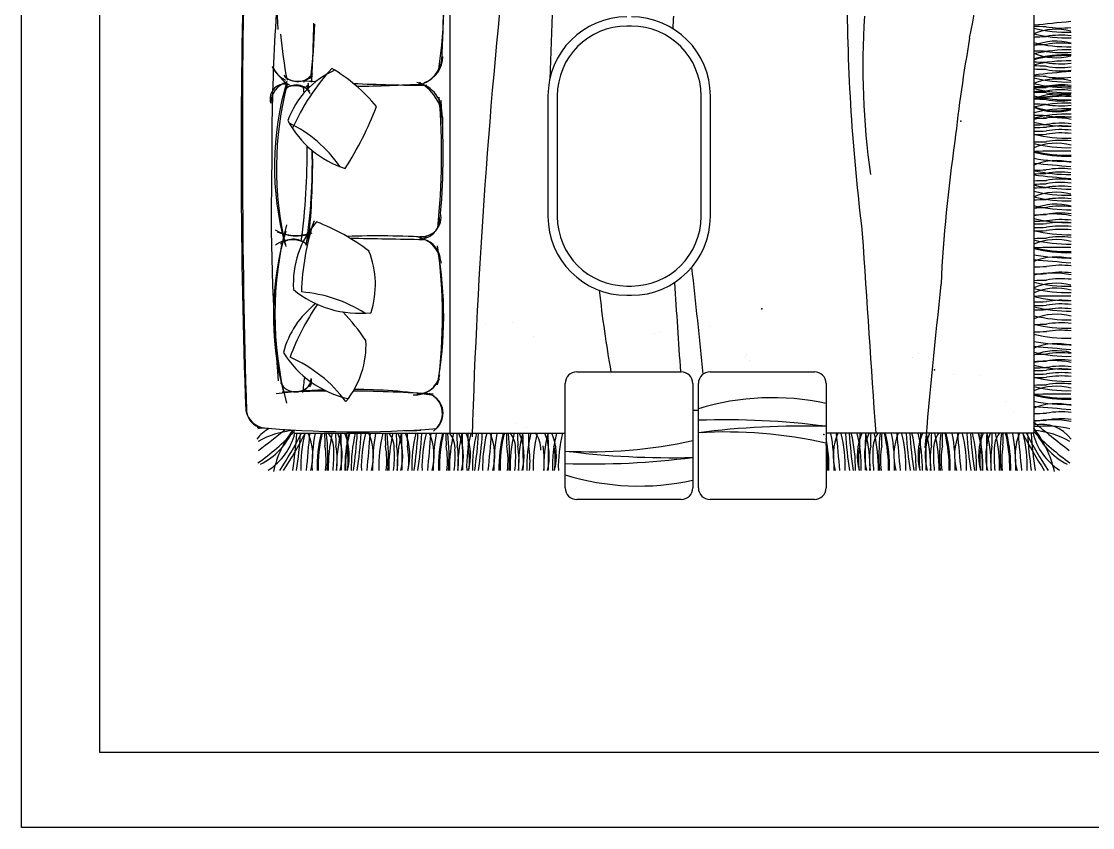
# Model space of a CAD drawing. Header units: inches. Extents: x 5.4 to 47.9, y 11.7 to 36.5.
# Drawn here: x 5.411 to 10.028, y 11.66 to 15.135 of the extents above; entities that cross this region are included whole.
import ezdxf

# ---------------------------------------------------------------- set-up
doc = ezdxf.new("R2010")
doc.units = ezdxf.units.IN
doc.header["$MEASUREMENT"] = 0
for name, color, linetype in [('02', 2, 'Continuous'), ('1', 1, 'Continuous'), ('4', 4, 'Continuous'), ('kadrbm', 4, 'Continuous')]:
    doc.layers.add(name, color=color, linetype=linetype)

# ---------------------------------------------------------------- blocks, each defined once
blk = doc.blocks.new('kadrbm')
at = {"layer": 'kadrbm', "color": 4}
blk.add_lwpolyline([(0, 0), (0, 24.7972), (21, 24.7972), (21, 0), (0, 0)], close=True, dxfattribs=at)
blk.add_lwpolyline([(20.6631, 0.3257), (20.6631, 24.4603), (0.3369, 24.4603), (0.3369, 0.3257), (20.6631, 0.3257)], dxfattribs=at)

msp = doc.modelspace()

# ---------------------------------------------------------------- linework, layer by layer
at = {"layer": '02'}
for p, q in [((9.7748, 16.0367), (9.7748, 13.3594)), ((7.6806, 14.8142), (7.6806, 14.2942)), ((8.3806, 14.2942), (8.3806, 14.8142)), ((8.0206, 13.9542), (8.0406, 13.9542)), ((7.8046, 13.6241), (8.2546, 13.6241)), ((8.3791, 13.6241), (8.8291, 13.6241)), ((7.7546, 13.1241), (7.7546, 13.5741)), ((8.3046, 13.5741), (8.3046, 13.1241)), ((8.3291, 13.1241), (8.3291, 13.5741)), ((8.8791, 13.5741), (8.8791, 13.1241)), ((6.5861, 13.3594), (6.5861, 13.3732)), ((6.5861, 13.3594), (7.7546, 13.3594)), ((9.7748, 13.3594), (8.8791, 13.3594)), ((8.2546, 13.0741), (7.8046, 13.0741)), ((8.8291, 13.0741), (8.3791, 13.0741))]:
    msp.add_line(p, q, dxfattribs=at)
for centre, radius, start, end in [((7.9811, 15.2096), 1.4685, 166.5301, 184.2833), ((36.0592, 14.5567), 29.7015, 178.23098, 182.12087), ((44.5717, 14.6193), 38.2085, 178.65818, 181.7483), ((15.3516, 14.5809), 8.8616, 174.00988, 180.36248), ((5.0039, 15.2445), 2.2287, 351.8403, 6.2922), ((2.8346, 15.2156), 4.3958, 356.7482, 3.462), ((8.0206, 14.8142), 0.34, 90, 180), ((8.0406, 14.8142), 0.34, 0, 90), ((4.0875, 15.1922), 2.5884, 353.2748, 358.4724), ((1.7712, 15.1849), 4.9003, 356.3519, 359.3257), ((8.1738, 15.2092), 1.6506, 184.5183, 191.428), ((7.0904, 14.9914), 0.1353, 291.1294, 349.2674), ((7.1075, 14.9839), 0.1194, 289.991, 359.7438), ((6.7484, 15.0907), 0.2971, 210.3511, 228.6761), ((6.5988, 14.9874), 0.1166, 203.684, 245.0689), ((6.9073, 14.5854), 0.3684, 113.2301, 160.5499), ((6.3837, 14.3084), 0.7225, 39.4337, 59.6932), ((6.5818, 14.7814), 0.0958, 107.6486, 179.6737), ((7.7691, 14.5105), 1.2677, 163.2513, 195.4529), ((6.6013, 14.9538), 0.0781, 220.5928, 326.3698), ((6.6021, 14.9732), 0.0964, 235.424, 310.754), ((7.2109, 23.402), 8.5427, 266.0747, 266.44009), ((2.6577, 15.2647), 3.9905, 354.3577, 354.486), ((3.5464, 14.5228), 3.1199, 5.9894, 6.3687), ((7.0931, 14.7446), 0.1284, 349.1242, 80.3277), ((7.0342, 14.7017), 0.1934, 356.8321, 61.1725), ((6.5457, 14.8016), 0.0629, 69.8881, 198.2253), ((7.9512, 14.5023), 1.441, 165.3201, 193.5754), ((6.5923, 14.7676), 0.09, 48.1559, 121.9066), ((6.5954, 14.7933), 0.0675, 26.0752, 137.3767), ((3.8788, 14.5589), 2.7634, 5.568, 6.1795), ((6.739, 22.2057), 7.3515, 269.20178, 269.35246), ((4.1717, 14.5293), 2.4932, 7.2555, 7.6363), ((7.2109, 23.402), 8.5427, 267.52188, 269.64311), ((6.739, 22.2057), 7.3515, 270.91134, 273.12071), ((4.1551, 14.5629), 3.0667, 354.024, 4.5937), ((4.1708, 14.5654), 3.058, 355.178, 4.3128), ((5.5018, 15.3298), 1.5459, 327.5824, 338.6629), ((6.9276, 14.8959), 0.4129, 207.0571, 252.9874), ((3.8788, 14.5589), 2.7634, 352.2935, 0.8051), ((4.1717, 14.5293), 2.4932, 351.7139, 1.113), ((3.5464, 14.5228), 3.1199, 354.5707, 0.9875), ((15.2165, 14.314), 8.7288, 178.61602, 184.78768), ((6.9819, 14.0064), 0.3991, 138.4885, 183.9492), ((6.3439, 13.397), 0.9374, 52.9155, 68.7874), ((7.1295, 14.2811), 0.0835, 268.1772, 16.5563), ((7.1355, 14.2915), 0.0842, 264.8908, 11.571), ((8.0206, 14.2942), 0.34, 180, 270), ((8.0406, 14.2942), 0.34, 270, 0), ((7.7776, 13.866), 1.2804, 163.4617, 194.6255), ((8.0134, 13.8739), 1.5102, 165.2542, 194.7458), ((6.5963, 14.3794), 0.1696, 237.2975, 293.5527), ((6.593, 14.4186), 0.2064, 247.1571, 285.9521), ((7.4967, 13.962), 0.8853, 162.5362, 166.476), ((4.2691, 13.852), 2.4042, 8.1952, 8.8937), ((6.5776, 14.0707), 0.123, 67.5251, 125.8251), ((6.5838, 14.1121), 0.0836, 41.9141, 132.0433), ((6.9435, 10.3476), 3.8625, 94.6337, 94.6345), ((6.9435, 10.3476), 3.8625, 86.7127, 91.9202), ((792.1843, 44055.526), 44048.3272, 268.97839276, 268.97880597), ((7.0915, 14.0781), 0.1303, 6.6341, 83.4133), ((7.1217, 14.1025), 0.0951, 0.1593, 76.6035), ((6.5431, 13.9999), 0.3936, 342.1562, 21.6127), ((5.5841, 13.8664), 1.647, 349.5833, 9.9457), ((5.0269, 13.8641), 2.199, 352.449, 7.9131), ((6.8685, 14.3238), 0.4473, 230.4564, 276.3298), ((6.9198, 13.607), 0.3931, 127.6385, 165.1335), ((6.1314, 13.2417), 0.9232, 34.0997, 43.9538), ((6.5087, 13.7403), 0.3877, 320.8995, 2.7969), ((6.9149, 13.939), 0.4405, 211.6406, 257.5141), ((7.8046, 13.5741), 0.05, 90, 180), ((8.2546, 13.5741), 0.05, 0, 90), ((8.3791, 13.5741), 0.05, 90, 180), ((8.8291, 13.5741), 0.05, 0, 90), ((6.5928, 13.6114), 0.0736, 207.0766, 334.8258), ((6.603, 13.5973), 0.0583, 279.6906, 343.2288), ((4.1112, 13.8634), 2.5342, 352.5528, 354.068), ((4.2691, 13.852), 2.4042, 353.0149, 353.8891), ((3.2016, 13.8363), 3.4686, 355.544, 356.0035), ((7.1089, 13.6327), 0.1082, 265.0253, 349.0244), ((7.119, 13.6297), 0.1002, 267.5015, 340.1772), ((6.8243, 10.9699), 2.5788, 92.4295, 97.0164), ((6.7863, 7.7614), 5.7802, 90.60265, 92.49266), ((6.7863, 7.7614), 5.7802, 86.0408, 89.45449), ((6.8243, 10.9699), 2.5788, 82.116, 89.5256), ((7.1313, 13.4447), 0.0942, 306.0984, 66.3187), ((7.1406, 13.4449), 0.0879, 312.005, 64.8127), ((6.4722, 13.4769), 0.0962, 191.6672, 266.0091), ((6.4654, 13.4643), 0.0851, 187.2008, 257.1299), ((6.8453, 17.9179), 4.5521, 264.7236, 274.4659), ((6.9313, 19.9871), 6.6176, 271.10948, 271.74718), ((7.8046, 13.1241), 0.05, 180, 270), ((8.2546, 13.1241), 0.05, 270, 0), ((8.3791, 13.1241), 0.05, 180, 270), ((8.8291, 13.1241), 0.05, 270, 0)]:
    msp.add_arc(centre, radius, start, end, dxfattribs=at)
for p in [(9.4605, 14.7048), (8.6022, 13.8954), (9.3473, 13.6325), (7.4917, 13.3545), (8.8692, 13.3545)]:
    msp.add_point(p, dxfattribs=at)
at = {"layer": '1'}
for p, q in [((9.825, 14.9564), (9.825, 14.9564)), ((9.825, 14.9529), (9.825, 14.9529)), ((9.825, 14.8357), (9.825, 14.8357)), ((9.825, 14.7272), (9.825, 14.7272)), ((6.8936, 13.8526), (6.8936, 13.8526)), ((8.3442, 13.8609), (8.3442, 13.8609)), ((7.4101, 13.833), (7.4101, 13.833)), ((7.5287, 13.8348), (7.5287, 13.8348)), ((8.3762, 13.8195), (8.3762, 13.8195)), ((7.6181, 13.7779), (7.6181, 13.7779)), ((8.1393, 13.7899), (8.1393, 13.7899)), ((8.1649, 13.7956), (8.1649, 13.7956)), ((8.5307, 13.69), (8.5307, 13.69)), ((8.5363, 13.6995), (8.5363, 13.6995)), ((8.5491, 13.6731), (8.5491, 13.6731)), ((9.2538, 13.6849), (9.2538, 13.6849)), ((9.2799, 13.7022), (9.2799, 13.7022)), ((9.3397, 13.6462), (9.3397, 13.6462)), ((9.4269, 13.6117), (9.4269, 13.6117)), ((9.5455, 13.6099), (9.5455, 13.6099)), ((7.186, 13.5635), (7.186, 13.5635)), ((9.3375, 13.5548), (9.3375, 13.5548)), ((6.7404, 13.5228), (6.7404, 13.5228)), ((6.7553, 13.5242), (6.7553, 13.5242)), ((7.1901, 13.5073), (7.1901, 13.5073)), ((9.654, 13.4972), (9.654, 13.4972)), ((9.6881, 13.4493), (9.6881, 13.4493)), ((9.8156, 13.4484), (9.8156, 13.4484)), ((7.5446, 13.4012), (7.5446, 13.4012)), ((9.825, 13.4099), (9.825, 13.4099)), ((7.5897, 13.3862), (7.5897, 13.3862)), ((7.5398, 13.3436), (7.5398, 13.3436)), ((6.8252, 13.2587), (6.8252, 13.2587)), ((6.8264, 13.2738), (6.8264, 13.2738)), ((7.0864, 13.2587), (7.0864, 13.2587)), ((7.0876, 13.2738), (7.0876, 13.2738)), ((7.3479, 13.2587), (7.3479, 13.2587)), ((7.3491, 13.2738), (7.3491, 13.2738)), ((7.6091, 13.2587), (7.6091, 13.2587)), ((7.6104, 13.2738), (7.6104, 13.2738)), ((9.0118, 13.2738), (9.0118, 13.2738)), ((9.013, 13.2587), (9.013, 13.2587)), ((9.2733, 13.2738), (9.2733, 13.2738)), ((9.2746, 13.2587), (9.2746, 13.2587)), ((9.5345, 13.2738), (9.5345, 13.2738)), ((9.5358, 13.2587), (9.5358, 13.2587)), ((8.8595, 13.0832), (8.8595, 13.0832))]:
    msp.add_line(p, q, dxfattribs=at)
at = {"layer": '4'}
for p, q in [((7.257, 16.0375), (7.257, 13.3594)), ((8.0406, 15.1142), (8.0206, 15.1142)), ((7.7206, 14.8142), (7.7206, 14.2942)), ((8.3406, 14.2942), (8.3406, 14.8142)), ((8.0206, 13.9942), (8.0406, 13.9942)), ((8.3046, 13.4589), (8.3291, 13.4589))]:
    msp.add_line(p, q, dxfattribs=at)
for centre, radius, start, end in [((6.0671, 15.7435), 3.4981, 348.7754, 358.0151), ((34.8471, 12.4835), 27.5074, 173.67322, 178.20675), ((35.1795, 13.9483), 27.5074, 176.71216, 178.04769), ((17.8418, 15.3078), 8.873, 180.23623, 187.03566), ((11.4691, 14.9398), 3.2548, 176.1712, 177.1085), ((12.2925, 14.9398), 3.2548, 176.1712, 188.2108), ((8.0206, 14.8142), 0.3, 90, 180), ((8.0406, 14.8142), 0.3, 0, 90), ((9.7009, 11.0789), 4.0348, 88.1891, 88.9775), ((11.1844, 1.665), 13.5266, 95.30083, 95.98346), ((9.871, 14.8509), 0.2498, 75.1387, 112.6902), ((9.9206, 15.6974), 0.6094, 256.1427, 271.3669), ((9.8916, 15.4678), 0.3617, 259.9349, 276.8829), ((16.1904, 13.8772), 6.7963, 169.95576, 173.742), ((9.7012, 19.1026), 4.0348, 271.0225, 271.8109), ((9.9212, 15.6728), 0.6094, 256.1427, 271.3669), ((9.8919, 14.7137), 0.3617, 83.1171, 100.0651), ((9.7012, 10.973), 4.0348, 88.1891, 88.9775), ((9.7017, 19.0683), 4.0348, 271.0225, 271.8109), ((9.9212, 14.4029), 0.6094, 88.6331, 103.8573), ((9.8716, 14.7999), 0.2498, 75.1387, 112.6902), ((9.9212, 15.6349), 0.6094, 256.1427, 271.3669), ((9.8925, 14.6794), 0.3617, 83.1171, 100.0651), ((9.871, 15.2282), 0.2498, 247.3098, 284.8613), ((9.9206, 14.3818), 0.6094, 88.6331, 103.8573), ((9.9206, 14.3782), 0.6094, 88.6331, 103.8573), ((9.9207, 14.3552), 0.6094, 88.6331, 103.8573), ((9.8919, 15.3619), 0.3617, 259.9349, 276.8829), ((7.4702, 14.2758), 0.9757, 137.7232, 155.9185), ((9.7012, 10.9248), 4.0348, 88.1891, 88.9775), ((9.7012, 10.9089), 4.0348, 88.1891, 88.9775), ((9.7017, 10.8943), 4.0348, 88.1891, 88.9775), ((11.1844, 1.4506), 13.5266, 95.30083, 95.98346), ((9.8919, 15.3137), 0.3617, 259.9349, 276.8829), ((9.8919, 15.2977), 0.3617, 259.9349, 276.8829), ((9.8924, 15.2831), 0.3617, 259.9349, 276.8829), ((9.7009, 10.8645), 4.0348, 88.1891, 88.9775), ((9.871, 14.6366), 0.2498, 75.1387, 112.6902), ((9.9206, 15.483), 0.6094, 256.1427, 271.3669), ((9.8916, 15.2534), 0.3617, 259.9349, 276.8829), ((9.7012, 18.8882), 4.0348, 271.0225, 271.8109), ((9.7012, 18.8833), 4.0348, 271.0225, 271.8109), ((9.7012, 18.8673), 4.0348, 271.0225, 271.8109), ((9.7017, 10.7948), 4.0348, 88.1891, 88.9775), ((9.9207, 15.437), 0.6094, 256.1427, 271.3669), ((9.9212, 15.4584), 0.6094, 256.1427, 271.3669), ((9.8919, 14.4994), 0.3617, 83.1171, 100.0651), ((9.8919, 14.4944), 0.3617, 83.1171, 100.0651), ((9.8919, 14.4785), 0.3617, 83.1171, 100.0651), ((9.8924, 15.1837), 0.3617, 259.9349, 276.8829), ((9.7009, 10.7651), 4.0348, 88.1891, 88.9775), ((9.7012, 10.7439), 4.0348, 88.1891, 88.9775), ((9.7017, 18.8391), 4.0348, 271.0225, 271.8109), ((11.1844, 1.3512), 13.5266, 95.30083, 95.98346), ((9.9212, 14.1737), 0.6094, 88.6331, 103.8573), ((9.8716, 14.5707), 0.2498, 75.1387, 112.6902), ((9.9212, 15.4058), 0.6094, 256.1427, 271.3669), ((9.8916, 15.154), 0.3617, 259.9349, 276.8829), ((9.8919, 15.1327), 0.3617, 259.9349, 276.8829), ((9.8925, 14.4502), 0.3617, 83.1171, 100.0651), ((9.7012, 10.6957), 4.0348, 88.1891, 88.9775), ((9.871, 14.9991), 0.2498, 247.3098, 284.8613), ((9.871, 14.9955), 0.2498, 247.3098, 284.8613), ((9.9206, 14.1491), 0.6094, 88.6331, 103.8573), ((9.9207, 14.126), 0.6094, 88.6331, 103.8573), ((6.3219, 14.1937), 0.5589, 34.3487, 64.0995), ((9.7016, 18.7232), 4.0348, 271.0225, 271.8109), ((9.7017, 18.7511), 4.0348, 271.0225, 271.8109), ((9.9211, 15.2926), 0.6094, 256.1427, 271.3669), ((9.8566, 14.3151), 0.4052, 78.7545, 101.5888), ((9.8919, 15.0845), 0.3617, 259.9349, 276.8829), ((9.8923, 14.3343), 0.3617, 83.1171, 100.0651), ((9.8923, 14.3226), 0.3617, 83.1171, 100.0651), ((9.8924, 14.3622), 0.3617, 83.1171, 100.0651), ((9.7015, 18.6955), 4.0348, 271.0225, 271.8109), ((9.7015, 18.6812), 4.0348, 271.0225, 271.8109), ((9.7016, 18.7115), 4.0348, 271.0225, 271.8109), ((9.9209, 15.2402), 0.6094, 256.1427, 271.3669), ((9.8922, 14.3066), 0.3617, 83.1171, 100.0651), ((9.8922, 14.2923), 0.3617, 83.1171, 100.0651), ((15.7674, 13.6909), 6.4002, 171.67095, 177.21229), ((9.7014, 18.6492), 4.0348, 271.0225, 271.8109), ((9.8712, 14.3597), 0.2498, 75.1387, 112.6902), ((9.9208, 15.1999), 0.6094, 256.1427, 271.3669), ((9.8921, 14.2603), 0.3617, 83.1171, 100.0651), ((9.8982, 9.359), 5.2167, 89.6066, 91.372), ((9.9208, 15.1674), 0.6094, 256.1427, 271.3669), ((9.9208, 15.1628), 0.6094, 256.1427, 271.3669), ((9.9217, 15.3405), 0.8091, 259.5961, 270.9805), ((9.8711, 14.2852), 0.2498, 75.1387, 112.6902), ((9.2157, 7.4309), 7.113, 84.19829, 85.48538), ((9.8918, 14.1388), 0.3617, 83.1171, 100.0651), ((9.7009, 18.5121), 4.0348, 271.0225, 271.8109), ((9.7011, 18.5277), 4.0348, 271.0225, 271.8109), ((11.1844, 27.926), 13.5266, 264.01654, 264.69917), ((9.9205, 15.0845), 0.6094, 256.1427, 271.3669), ((9.8916, 14.1233), 0.3617, 83.1171, 100.0651), ((9.8924, 14.0935), 0.3617, 83.1171, 100.0651), ((9.7012, 18.4678), 4.0348, 271.0225, 271.8109), ((9.7012, 18.4518), 4.0348, 271.0225, 271.8109), ((9.7017, 18.4824), 4.0348, 271.0225, 271.8109), ((9.9207, 15.0215), 0.6094, 256.1427, 271.3669), ((9.8919, 14.0789), 0.3617, 83.1171, 100.0651), ((9.8919, 14.0629), 0.3617, 83.1171, 100.0651), ((9.7012, 18.4001), 4.0348, 271.0225, 271.8109), ((9.871, 14.1484), 0.2498, 75.1387, 112.6902), ((9.9206, 14.9949), 0.6094, 256.1427, 271.3669), ((9.9212, 14.9703), 0.6094, 256.1427, 271.3669), ((9.8919, 14.0112), 0.3617, 83.1171, 100.0651), ((9.7017, 18.3658), 4.0348, 271.0225, 271.8109), ((9.8716, 14.0974), 0.2498, 75.1387, 112.6902), ((9.9212, 14.9324), 0.6094, 256.1427, 271.3669), ((9.8925, 13.9769), 0.3617, 83.1171, 100.0651), ((7.6748, 13.9407), 1.057, 161.5599, 178.4966), ((8.0206, 14.2942), 0.3, 180, 270), ((8.0406, 14.2942), 0.3, 270, 0), ((9.7016, 18.3077), 4.0348, 271.0225, 271.8109), ((9.7017, 18.3355), 4.0348, 271.0225, 271.8109), ((9.9211, 14.8771), 0.6094, 256.1427, 271.3669), ((9.8566, 13.8995), 0.4052, 78.7545, 101.5888), ((9.8923, 13.9188), 0.3617, 83.1171, 100.0651), ((9.8923, 13.9071), 0.3617, 83.1171, 100.0651), ((9.8924, 13.9467), 0.3617, 83.1171, 100.0651), ((9.7015, 18.28), 4.0348, 271.0225, 271.8109), ((9.7015, 18.2657), 4.0348, 271.0225, 271.8109), ((9.7016, 18.2959), 4.0348, 271.0225, 271.8109), ((9.9209, 14.8247), 0.6094, 256.1427, 271.3669), ((9.8922, 13.8911), 0.3617, 83.1171, 100.0651), ((9.8922, 13.8768), 0.3617, 83.1171, 100.0651), ((151.7032, 23.34), 142.9588, 183.657256, 184.003344), ((9.7014, 18.2337), 4.0348, 271.0225, 271.8109), ((9.8712, 13.9442), 0.2498, 75.1387, 112.6902), ((9.9208, 14.7844), 0.6094, 256.1427, 271.3669), ((9.8921, 13.8448), 0.3617, 83.1171, 100.0651), ((9.8982, 8.9435), 5.2167, 89.6066, 91.372), ((9.9208, 14.7518), 0.6094, 256.1427, 271.3669), ((9.9208, 14.7473), 0.6094, 256.1427, 271.3669), ((9.9217, 14.925), 0.8091, 259.5961, 270.9805), ((9.8711, 13.8697), 0.2498, 75.1387, 112.6902), ((9.2157, 7.0154), 7.113, 84.19829, 85.48538), ((9.8925, 13.722), 0.3617, 83.1171, 100.0651), ((-58.2087, 6.7641), 66.9103, 5.876539, 6.273317), ((9.7017, 18.1108), 4.0348, 271.0225, 271.8109), ((9.7017, 18.0806), 4.0348, 271.0225, 271.8109), ((9.8566, 13.6446), 0.4052, 78.7545, 101.5888), ((9.8924, 13.6917), 0.3617, 83.1171, 100.0651), ((150.8798, 23.34), 142.9588, 183.74234, 183.897), ((38.7245, 10.7564), 29.5287, 173.68924, 175.06516), ((9.7016, 18.0527), 4.0348, 271.0225, 271.8109), ((9.871, 13.756), 0.2498, 75.1387, 112.6902), ((9.9206, 14.6025), 0.6094, 256.1427, 271.3669), ((9.8923, 13.6639), 0.3617, 83.1171, 100.0651), ((6.5685, 13.3651), 0.6054, 57.7481, 85.2951), ((13.4859, 14.5977), 5.619, 186.355, 189.9782), ((9.8982, 8.7344), 5.2167, 89.6066, 91.372), ((9.8712, 13.735), 0.2498, 75.1387, 112.6902), ((9.9208, 14.5753), 0.6094, 256.1427, 271.3669), ((9.9211, 14.5411), 0.6094, 256.1427, 271.3669), ((7.5448, 13.3258), 1.041, 145.5183, 159.6809), ((9.7015, 17.944), 4.0348, 271.0225, 271.8109), ((9.7016, 17.9599), 4.0348, 271.0225, 271.8109), ((9.9212, 14.4956), 0.6094, 256.1427, 271.3669), ((9.8919, 13.5366), 0.3617, 83.1171, 100.0651), ((9.8922, 13.5551), 0.3617, 83.1171, 100.0651), ((9.8923, 13.5711), 0.3617, 83.1171, 100.0651), ((9.7012, 17.9254), 4.0348, 271.0225, 271.8109), ((9.8716, 13.6227), 0.2498, 75.1387, 112.6902), ((9.9212, 14.4578), 0.6094, 256.1427, 271.3669), ((9.7015, 17.8627), 4.0348, 271.0225, 271.8109), ((9.9209, 14.4217), 0.6094, 256.1427, 271.3669), ((9.8922, 13.4738), 0.3617, 83.1171, 100.0651), ((9.7014, 17.8307), 4.0348, 271.0225, 271.8109), ((9.9208, 14.3782), 0.6094, 256.1427, 271.3669), ((9.8921, 13.4418), 0.3617, 83.1171, 100.0651), ((9.8711, 13.4961), 0.2498, 75.1387, 112.6902), ((9.8716, 13.4653), 0.2498, 75.1387, 112.6902), ((9.9217, 14.5514), 0.8091, 259.5961, 270.9805), ((9.2157, 6.6418), 7.113, 84.19829, 85.48538), ((6.3307, 13.1405), 0.5963, 36.5759, 66.4793), ((9.7017, 17.7337), 4.0348, 271.0225, 271.8109), ((9.7017, 17.7035), 4.0348, 271.0225, 271.8109), ((9.8566, 13.2675), 0.4052, 78.7545, 101.5888), ((9.9212, 14.3003), 0.6094, 256.1427, 271.3669), ((9.8925, 13.3448), 0.3617, 83.1171, 100.0651), ((9.8924, 13.3146), 0.3617, 83.1171, 100.0651), ((9.7016, 17.6756), 4.0348, 271.0225, 271.8109), ((9.7016, 17.6639), 4.0348, 271.0225, 271.8109), ((9.9211, 14.245), 0.6094, 256.1427, 271.3669), ((9.8923, 13.2867), 0.3617, 83.1171, 100.0651), ((9.8923, 13.275), 0.3617, 83.1171, 100.0651), ((9.7015, 17.6479), 4.0348, 271.0225, 271.8109), ((9.7015, 17.6336), 4.0348, 271.0225, 271.8109), ((9.9209, 14.1926), 0.6094, 256.1427, 271.3669), ((9.8922, 13.259), 0.3617, 83.1171, 100.0651), ((9.8922, 13.2447), 0.3617, 83.1171, 100.0651), ((9.7014, 17.6016), 4.0348, 271.0225, 271.8109), ((9.8712, 13.3121), 0.2498, 75.1387, 112.6902), ((9.9208, 14.1523), 0.6094, 256.1427, 271.3669), ((9.8921, 13.2127), 0.3617, 83.1171, 100.0651), ((8.6477, 12.4329), 1.0799, 77.6304, 107.1636), ((9.8982, 8.3114), 5.2167, 89.6066, 91.372), ((9.8711, 13.2376), 0.2498, 75.1387, 112.6902), ((9.9208, 14.1198), 0.6094, 256.1427, 271.3669), ((9.9208, 14.1152), 0.6094, 256.1427, 271.3669), ((9.9217, 14.2929), 0.8091, 259.5961, 270.9805), ((9.7017, 17.4788), 4.0348, 271.0225, 271.8109), ((9.2157, 6.3833), 7.113, 84.19829, 85.48538), ((9.8925, 13.0899), 0.3617, 83.1171, 100.0651), ((8.4421, 9.9964), 3.421, 82.6617, 91.8937), ((8.786, 9.7414), 3.6492, 88.539, 97.1936), ((12.9354, 17.1989), 4.9357, 230.1568, 232.4559), ((9.7017, 17.4485), 4.0348, 271.0225, 271.8109), ((9.8093, 13.2427), 0.1556, 35.9057, 102.8054), ((9.8295, 12.9506), 0.4395, 76.7215, 97.1491), ((9.8566, 13.0125), 0.4052, 78.7545, 101.5888), ((9.8924, 13.0597), 0.3617, 83.1171, 100.0651), ((6.5516, 13.2427), 0.1556, 117.7106, 144.0943), ((6.5314, 12.9506), 0.4395, 100.4551, 103.2785), ((5.8093, 14.1089), 1.0748, 305.3153, 316.284), ((6.6133, 13.0073), 0.3652, 94.2757, 119.865), ((3.4256, 17.1989), 4.9357, 307.5441, 309.2289), ((6.3006, 13.4995), 0.3081, 297.3033, 335.8421), ((6.3344, 13.4228), 0.263, 302.2712, 346.0065), ((6.9591, 13.0888), 0.4738, 143.068, 167.0477), ((5.0235, 14.1808), 1.7934, 326.8219, 332.7331), ((5.0397, 14.1804), 1.7934, 326.8219, 332.7331), ((4.8586, 13.4605), 1.7418, 351.3771, 356.6356), ((4.8748, 13.4601), 1.7418, 351.3771, 356.6356), ((7.2241, 13.2131), 0.6094, 166.1427, 181.3669), ((-0.4372, 13.9185), 7.113, 354.19829, 355.48538), ((6.4171, 13.2631), 0.2498, 345.1387, 22.6902), ((7.4724, 13.2125), 0.8091, 169.5961, 180.9805), ((7.2947, 13.2134), 0.6094, 166.1427, 181.3669), ((7.2992, 13.2134), 0.6094, 166.1427, 181.3669), ((10.7517, 13.4328), 4.0348, 181.0225, 181.8109), ((5.9083, 13.2633), 0.8231, 355.4936, 6.6298), ((7.3427, 13.2132), 0.6094, 166.1427, 181.3669), ((6.6481, 13.2931), 0.109, 356.8256, 38.3436), ((10.7993, 13.4326), 4.0348, 181.0225, 181.8109), ((7.3788, 13.2129), 0.6094, 166.1427, 181.3669), ((6.5437, 13.2626), 0.2498, 345.1387, 22.6902), ((1.5737, 13.2359), 5.2167, 359.6066, 1.372), ((6.5744, 13.263), 0.2498, 345.1387, 22.6902), ((7.4146, 13.2133), 0.6094, 166.1427, 181.3669), ((7.4166, 13.213), 0.6094, 166.1427, 181.3669), ((10.8465, 13.433), 4.0348, 181.0225, 181.8109), ((7.4418, 13.2136), 0.6094, 166.1427, 181.3669), ((5.1199, 13.4605), 1.7418, 351.3771, 356.6356), ((5.1361, 13.4601), 1.7418, 351.3771, 356.6356), ((7.4853, 13.2131), 0.6094, 166.1427, 181.3669), ((-0.176, 13.9185), 7.113, 354.19829, 355.48538), ((6.6783, 13.2631), 0.2498, 345.1387, 22.6902), ((7.7336, 13.2125), 0.8091, 169.5961, 180.9805), ((7.5605, 13.2134), 0.6094, 166.1427, 181.3669), ((11.0129, 13.4328), 4.0348, 181.0225, 181.8109), ((6.1696, 13.2633), 0.8231, 355.4936, 6.6298), ((7.604, 13.2132), 0.6094, 166.1427, 181.3669), ((6.9093, 13.2931), 0.109, 356.8256, 38.3436), ((11.0605, 13.4326), 4.0348, 181.0225, 181.8109), ((7.64, 13.2129), 0.6094, 166.1427, 181.3669), ((6.8049, 13.2626), 0.2498, 345.1387, 22.6902), ((1.8349, 13.2359), 5.2167, 359.6066, 1.372), ((6.8356, 13.263), 0.2498, 345.1387, 22.6902), ((11.1077, 13.433), 4.0348, 181.0225, 181.8109), ((7.703, 13.2136), 0.6094, 166.1427, 181.3669), ((5.3814, 13.4605), 1.7418, 351.3771, 356.6356), ((5.3976, 13.4601), 1.7418, 351.3771, 356.6356), ((7.7468, 13.2131), 0.6094, 166.1427, 181.3669), ((0.0855, 13.9185), 7.113, 354.19829, 355.48538), ((6.9398, 13.2631), 0.2498, 345.1387, 22.6902), ((7.9951, 13.2125), 0.8091, 169.5961, 180.9805), ((7.8174, 13.2134), 0.6094, 166.1427, 181.3669), ((7.822, 13.2134), 0.6094, 166.1427, 181.3669), ((11.2744, 13.4328), 4.0348, 181.0225, 181.8109), ((6.4311, 13.2633), 0.8231, 355.4936, 6.6298), ((7.8655, 13.2132), 0.6094, 166.1427, 181.3669), ((7.1709, 13.2931), 0.109, 356.8256, 38.3436), ((11.322, 13.4326), 4.0348, 181.0225, 181.8109), ((7.9015, 13.2129), 0.6094, 166.1427, 181.3669), ((7.0665, 13.2626), 0.2498, 345.1387, 22.6902), ((2.0964, 13.2359), 5.2167, 359.6066, 1.372), ((7.0971, 13.263), 0.2498, 345.1387, 22.6902), ((7.9394, 13.213), 0.6094, 166.1427, 181.3669), ((11.3692, 13.433), 4.0348, 181.0225, 181.8109), ((7.9645, 13.2136), 0.6094, 166.1427, 181.3669), ((5.6426, 13.4605), 1.7418, 351.3771, 356.6356), ((5.6588, 13.4601), 1.7418, 351.3771, 356.6356), ((8.0081, 13.2131), 0.6094, 166.1427, 181.3669), ((0.3467, 13.9185), 7.113, 354.19829, 355.48538), ((7.2011, 13.2631), 0.2498, 345.1387, 22.6902), ((8.2564, 13.2125), 0.8091, 169.5961, 180.9805), ((8.0787, 13.2134), 0.6094, 166.1427, 181.3669), ((8.0832, 13.2134), 0.6094, 166.1427, 181.3669), ((11.5357, 13.4328), 4.0348, 181.0225, 181.8109), ((6.6923, 13.2633), 0.8231, 355.4936, 6.6298), ((8.1267, 13.2132), 0.6094, 166.1427, 181.3669), ((7.4321, 13.2931), 0.109, 356.8256, 38.3436), ((11.5832, 13.4326), 4.0348, 181.0225, 181.8109), ((8.1627, 13.2129), 0.6094, 166.1427, 181.3669), ((7.3277, 13.2626), 0.2498, 345.1387, 22.6902), ((2.3577, 13.2359), 5.2167, 359.6066, 1.372), ((8.1986, 13.2133), 0.6094, 166.1427, 181.3669), ((11.6304, 13.433), 4.0348, 181.0225, 181.8109), ((8.2258, 13.2136), 0.6094, 166.1427, 181.3669), ((7.5408, 13.2931), 0.109, 356.8256, 38.3436), ((8.2715, 13.2129), 0.6094, 166.1427, 181.3669), ((7.4364, 13.2626), 0.2498, 345.1387, 22.6902), ((2.4664, 13.2359), 5.2167, 359.6066, 1.372), ((7.4671, 13.263), 0.2498, 345.1387, 22.6902), ((8.3094, 13.213), 0.6094, 166.1427, 181.3669), ((8.3345, 13.2136), 0.6094, 166.1427, 181.3669), ((8.4424, 11.3741), 1.9909, 77.3313, 93.2642), ((8.1046, 13.2125), 0.8091, 359.0195, 10.4039), ((9.1599, 13.2631), 0.2498, 157.3098, 194.8613), ((16.0142, 13.9185), 7.113, 184.51462, 185.80171), ((8.3529, 13.2131), 0.6094, 358.6331, 13.8573), ((10.7021, 13.4601), 1.7418, 183.3644, 188.6229), ((10.7183, 13.4605), 1.7418, 183.3644, 188.6229), ((8.3964, 13.2136), 0.6094, 358.6331, 13.8573), ((8.4216, 13.213), 0.6094, 358.6331, 13.8573), ((9.2638, 13.263), 0.2498, 157.3098, 194.8613), ((4.9918, 13.433), 4.0348, 358.1891, 358.9775), ((9.2945, 13.2626), 0.2498, 157.3098, 194.8613), ((14.2645, 13.2359), 5.2167, 178.628, 180.3934), ((8.4594, 13.2129), 0.6094, 358.6331, 13.8573), ((5.0389, 13.4326), 4.0348, 358.1891, 358.9775), ((9.1901, 13.2931), 0.109, 141.6564, 183.1744), ((8.4955, 13.2132), 0.6094, 358.6331, 13.8573), ((9.9299, 13.2633), 0.8231, 173.3702, 184.5064), ((5.0865, 13.4328), 4.0348, 358.1891, 358.9775), ((8.539, 13.2134), 0.6094, 358.6331, 13.8573), ((8.5435, 13.2134), 0.6094, 358.6331, 13.8573), ((8.3658, 13.2125), 0.8091, 359.0195, 10.4039), ((9.4211, 13.2631), 0.2498, 157.3098, 194.8613), ((16.2754, 13.9185), 7.113, 184.51462, 185.80171), ((8.6141, 13.2131), 0.6094, 358.6331, 13.8573), ((10.9634, 13.4601), 1.7418, 183.3644, 188.6229), ((10.9796, 13.4605), 1.7418, 183.3644, 188.6229), ((8.6579, 13.2136), 0.6094, 358.6331, 13.8573), ((9.5254, 13.263), 0.2498, 157.3098, 194.8613), ((8.6851, 13.2133), 0.6094, 358.6331, 13.8573), ((5.2533, 13.433), 4.0348, 358.1891, 358.9775), ((9.556, 13.2626), 0.2498, 157.3098, 194.8613), ((14.526, 13.2359), 5.2167, 178.628, 180.3934), ((8.7209, 13.2129), 0.6094, 358.6331, 13.8573), ((5.3005, 13.4326), 4.0348, 358.1891, 358.9775), ((9.4516, 13.2931), 0.109, 141.6564, 183.1744), ((8.757, 13.2132), 0.6094, 358.6331, 13.8573), ((10.1914, 13.2633), 0.8231, 173.3702, 184.5064), ((5.348, 13.4328), 4.0348, 358.1891, 358.9775), ((8.8005, 13.2134), 0.6094, 358.6331, 13.8573), ((8.805, 13.2134), 0.6094, 358.6331, 13.8573), ((8.6273, 13.2125), 0.8091, 359.0195, 10.4039), ((9.6826, 13.2631), 0.2498, 157.3098, 194.8613), ((16.5369, 13.9185), 7.113, 184.51462, 185.80171), ((8.8756, 13.2131), 0.6094, 358.6331, 13.8573), ((11.2249, 13.4601), 1.7418, 183.3644, 188.6229), ((11.2411, 13.4605), 1.7418, 183.3644, 188.6229), ((8.9191, 13.2136), 0.6094, 358.6331, 13.8573), ((8.9443, 13.213), 0.6094, 358.6331, 13.8573), ((9.7866, 13.263), 0.2498, 157.3098, 194.8613), ((8.9463, 13.2133), 0.6094, 358.6331, 13.8573), ((5.5145, 13.433), 4.0348, 358.1891, 358.9775), ((9.8172, 13.2626), 0.2498, 157.3098, 194.8613), ((14.7872, 13.2359), 5.2167, 178.628, 180.3934), ((8.9822, 13.2129), 0.6094, 358.6331, 13.8573), ((5.5617, 13.4326), 4.0348, 358.1891, 358.9775), ((9.7128, 13.2931), 0.109, 141.6564, 183.1744), ((9.0182, 13.2132), 0.6094, 358.6331, 13.8573), ((10.4526, 13.2633), 0.8231, 173.3702, 184.5064), ((5.6092, 13.4328), 4.0348, 358.1891, 358.9775), ((9.0617, 13.2134), 0.6094, 358.6331, 13.8573), ((9.0662, 13.2134), 0.6094, 358.6331, 13.8573), ((8.8885, 13.2125), 0.8091, 359.0195, 10.4039), ((9.9438, 13.2631), 0.2498, 157.3098, 194.8613), ((16.7982, 13.9185), 7.113, 184.51462, 185.80171), ((11.3212, 14.1804), 1.7934, 207.2669, 213.1781), ((9.1368, 13.2131), 0.6094, 358.6331, 13.8573), ((11.3374, 14.1808), 1.7934, 207.2669, 213.1781), ((11.4861, 13.4601), 1.7418, 183.3644, 188.6229), ((11.5023, 13.4605), 1.7418, 183.3644, 188.6229), ((10.0266, 13.4228), 0.263, 193.9935, 237.7288), ((10.0603, 13.4995), 0.3081, 202.1181, 242.6967), ((9.4019, 13.0888), 0.4738, 12.9523, 38.0769), ((9.7476, 13.0073), 0.3652, 60.135, 85.7243), ((10.5517, 14.1089), 1.0748, 223.716, 234.6847), ((6.3628, 13.2421), 0.3617, 353.1171, 10.0651), ((6.4104, 13.2419), 0.3617, 353.1171, 10.0651), ((6.4576, 13.2422), 0.3617, 353.1171, 10.0651), ((6.6241, 13.2421), 0.3617, 353.1171, 10.0651), ((6.6716, 13.2419), 0.3617, 353.1171, 10.0651), ((6.7188, 13.2422), 0.3617, 353.1171, 10.0651), ((6.8856, 13.2421), 0.3617, 353.1171, 10.0651), ((6.9331, 13.2419), 0.3617, 353.1171, 10.0651), ((6.9803, 13.2422), 0.3617, 353.1171, 10.0651), ((7.1468, 13.2421), 0.3617, 353.1171, 10.0651), ((7.1943, 13.2419), 0.3617, 353.1171, 10.0651), ((7.2415, 13.2422), 0.3617, 353.1171, 10.0651), ((7.3031, 13.2419), 0.3617, 353.1171, 10.0651), ((7.3503, 13.2422), 0.3617, 353.1171, 10.0651), ((7.868, 15.2706), 1.9909, 266.7358, 282.6687), ((8.2823, 13.2134), 0.6094, 358.6331, 11.6722), ((8.2777, 13.2134), 0.6094, 358.6331, 9.3324), ((9.3806, 13.2422), 0.3617, 169.9349, 186.8829), ((9.4278, 13.2419), 0.3617, 169.9349, 186.8829), ((9.4754, 13.2421), 0.3617, 169.9349, 186.8829), ((9.6421, 13.2422), 0.3617, 169.9349, 186.8829), ((9.6893, 13.2419), 0.3617, 169.9349, 186.8829), ((9.7369, 13.2421), 0.3617, 169.9349, 186.8829), ((9.9034, 13.2422), 0.3617, 169.9349, 186.8829), ((9.9505, 13.2419), 0.3617, 169.9349, 186.8829), ((9.9981, 13.2421), 0.3617, 169.9349, 186.8829), ((6.1937, 13.2619), 0.5638, 353.5587, 2.5565), ((6.4549, 13.2619), 0.5638, 353.5587, 2.5565), ((6.7164, 13.2619), 0.5638, 353.5587, 2.5565), ((6.9776, 13.2619), 0.5638, 353.5587, 2.5565), ((8.2116, 16.9033), 3.6492, 262.8064, 271.461), ((7.8677, 16.6483), 3.421, 268.1063, 277.3383), ((9.6445, 13.2619), 0.5638, 177.4435, 186.4413), ((9.906, 13.2619), 0.5638, 177.4435, 186.4413), ((10.1673, 13.2619), 0.5638, 177.4435, 186.4413), ((8.0733, 14.2118), 1.0799, 252.8364, 282.3696)]:
    msp.add_arc(centre, radius, start, end, dxfattribs=at)

# ---------------------------------------------------------------- block references
at = {"layer": 'kadrbm'}
msp.add_blockref('kadrbm', (5.4109, 11.6597), dxfattribs=at)

doc.saveas('drawing.dxf')
